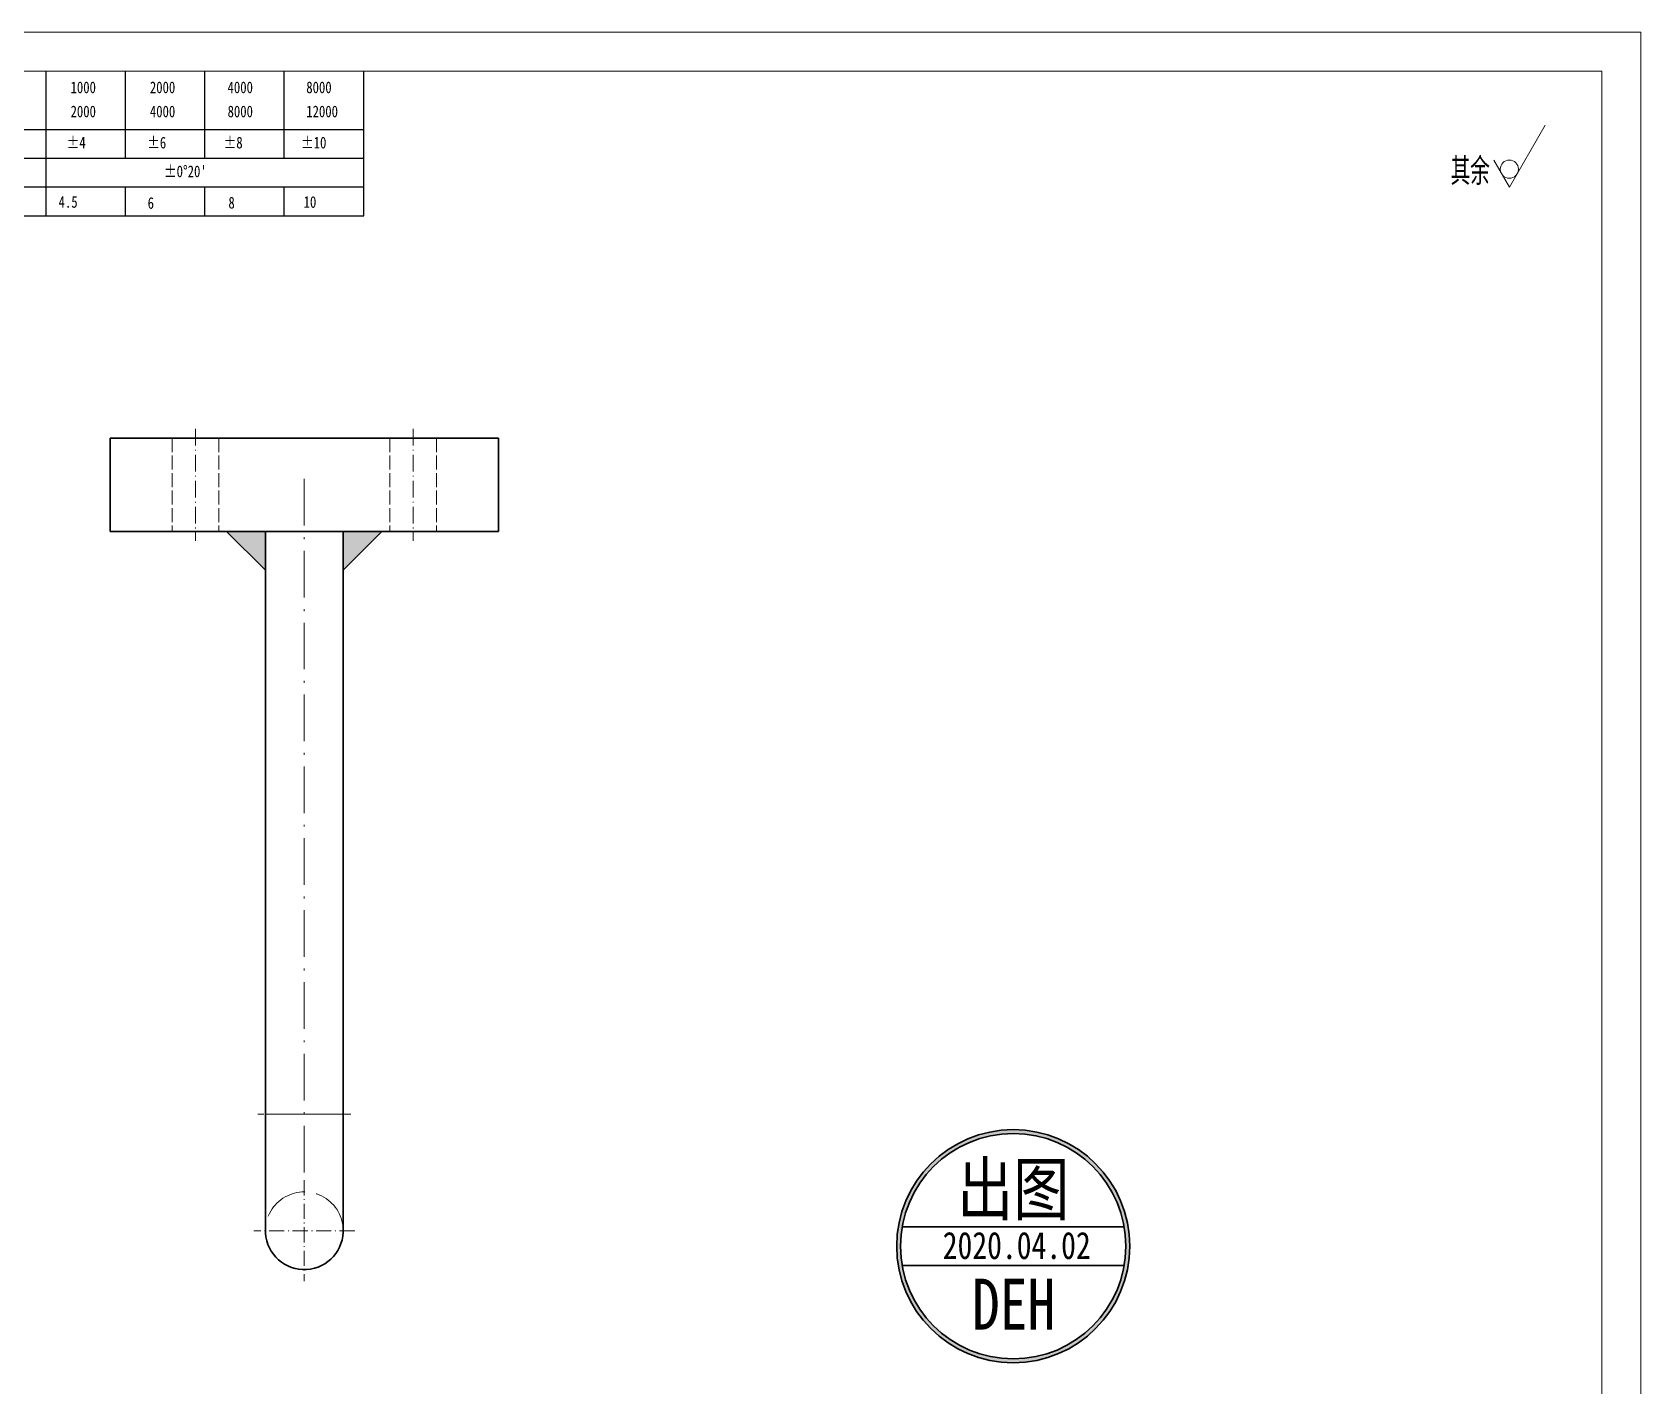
# Model space of a CAD drawing. Header units: millimetres. Extents: x 1333 to 190452, y -42879 to -5704.
# Drawn here: x 174743.3 to 174950.3, y -22713.3 to -22539.1 of the extents above; entities that cross this region are included whole.
import ezdxf
from ezdxf.enums import TextEntityAlignment as Align

# ---------------------------------------------------------------- set-up
doc = ezdxf.new("R2010")
doc.units = ezdxf.units.MM
doc.header["$LTSCALE"] = 0.5
for name, pattern in [('AM_ISO02W050x2', [3.75, 3, -0.75]), ('AM_ISO08W050x2', [9, 6, -0.75, 1.5, -0.75]), ('DASHDOT', [18.5, 12, -3, 0.5, -3]), ('DASHED', [15, 12, -3]), ('DOT2', [0.125, 0, -0.125])]:
    doc.linetypes.add(name, pattern=pattern)
for name, color, linetype, lineweight in [('中心线', 2, 'AM_ISO08W050x2', 18), ('印章专用-出图', 1, 'Continuous', 80), ('图框', 7, 'Continuous', 18), ('标注线', 3, 'Continuous', 18), ('粗实线', 7, 'Continuous', 35), ('虚线', 1, 'AM_ISO02W050x2', 18)]:
    doc.layers.add(name, color=color, linetype=linetype, lineweight=lineweight)
doc.layers.add('图\\M+19E79\\M+195B6\\M+18E9A', color=7, linetype='Continuous')
doc.layers.add('打印-禁用', color=7, linetype='Continuous', lineweight=15, plot=False)
doc.styles.add('国标', font='simfang.ttf', dxfattribs={"width": 0.8})
doc.styles.add('机械长仿宋', font='gbenor.shx', dxfattribs={"height": 1, "bigfont": 'gbcbig.shx'})

# ---------------------------------------------------------------- blocks, each defined once
blk = doc.blocks.new('GZDEH零件A3图框V01版')
at = {"layer": '图\\M+19E79\\M+195B6\\M+18E9A', "color": 9}
for p, q in [((3072.2, -1561.98), (3072.2, -1554.46)), ((3082.42, -1561.98), (3082.42, -1554.46)), ((3092.64, -1561.98), (3092.64, -1554.46)), ((3102.86, -1561.98), (3102.86, -1554.46)), ((3113.09, -1573.08), (3113.09, -1554.46)), ((2996.09, -1561.98), (3113.09, -1561.98)), ((3072.2, -1573.08), (3072.2, -1561.98)), ((3082.42, -1565.68), (3082.42, -1561.98)), ((3092.64, -1565.68), (3092.64, -1561.98)), ((3102.86, -1565.68), (3102.86, -1561.98)), ((2996.09, -1565.68), (3113.09, -1565.68)), ((2996.09, -1569.38), (3113.09, -1569.38)), ((3082.42, -1573.08), (3082.42, -1569.48)), ((3092.64, -1573.08), (3092.64, -1569.38)), ((3102.86, -1573.08), (3102.86, -1569.38)), ((2990.09, -1573.08), (3113.09, -1573.08))]:
    blk.add_line(p, q, dxfattribs=at)
at = {"layer": '图框', "linetype": 'Continuous'}
for p, q in [((3272.49, -1554.46), (2882.49, -1554.46)), ((3272.49, -1832.96), (3272.49, -1554.46))]:
    blk.add_line(p, q, dxfattribs=at)
at = {"layer": '打印-禁用', "linetype": 'Continuous'}
for p, q in [((3277.49, -1549.46), (2857.49, -1549.46)), ((3277.49, -1846.46), (3277.49, -1549.46))]:
    blk.add_line(p, q, dxfattribs=at)
at = {"layer": '图\\M+19E79\\M+195B6\\M+18E9A', "color": 9, "style": '国标', "width": 0.8}
for s, p in [('1000', (3075.36, -1557.31)), ('2000', (3085.57, -1557.31)), ('4000', (3095.57, -1557.31)), ('8000', (3105.7, -1557.31)), ('2000', (3075.36, -1560.41)), ('4000', (3085.57, -1560.41)), ('8000', (3095.57, -1560.41)), ('12000', (3105.7, -1560.41)), ('±4', (3074.85, -1564.42)), ('±6', (3085.22, -1564.42)), ('±8', (3095.06, -1564.42)), ('±10', (3105.02, -1564.42)), ("±0%%D20'", (3087.38, -1568.12)), ('4.5', (3073.82, -1572.05)), ('6', (3085.28, -1572.19)), ('8', (3095.68, -1572.15)), ('10', (3105.36, -1572.06))]:
    blk.add_text(s, height=1.5, dxfattribs=at).set_placement(p)
blk = doc.blocks.new('DEH A3')
at = {"layer": '图框'}
blk.add_blockref('GZDEH零件A3图框V01版', (-2857.49, 1846.46), dxfattribs=at)
blk = doc.blocks.new('FINISHER_NON')
at = {"layer": '标注线'}
for p, q in [((0, 0), (4.62, 8)), ((-2.02, 3.5), (0, 0))]:
    blk.add_line(p, q, dxfattribs=at)
blk.add_circle((0, 2.33), 1.17, dxfattribs=at)
blk = doc.blocks.new('其余不去材料')
at = {"layer": '标注线'}
blk.add_blockref('FINISHER_NON', (0, 0), dxfattribs=at)
at = {"layer": '标注线', "color": 7, "linetype": 'DOT2', "style": '机械长仿宋'}
blk.add_text('其余', height=3.5, dxfattribs=at).set_placement((-7.56, 0.3))
blk = doc.blocks.new('WELDING_5')
at = {"layer": '粗实线'}
blk.add_hatch(color=256, dxfattribs=at).paths.add_polyline_path([(0, 5), (0, 0), (5, 0)])
for q in [(0, 5), (5, 0)]:
    blk.add_line((0, 0), q, dxfattribs=at)
blk.add_lwpolyline([(0, 5), (5, 0)], dxfattribs=at)
blk = doc.blocks.new('出图章')
at = {"layer": '印章专用-出图'}
h = blk.add_hatch(color=256, dxfattribs=at)
h.paths.add_polyline_path([(-15, 0, 1), (15, 0, 1)])
h.paths.add_polyline_path([(14.5, 0, -1), (-14.5, 0, -1)], flags=16)
h.paths.add_polyline_path([(-7.31, -12.35), (7.41, -12.35), (7.41, -2.73), (-7.31, -2.73)], flags=8)
at = {"layer": '印章专用-出图', "lineweight": 35}
for p, q in [((-14.28, 2.5), (14.28, 2.5)), ((-14.28, -2.5), (14.28, -2.5))]:
    blk.add_line(p, q, dxfattribs=at)
for radius in [15, 14.5]:
    blk.add_circle((0, 0), radius, dxfattribs=at)
at = {"layer": '印章专用-出图', "color": 4, "style": '国标', "width": 0.8}
blk.add_text('DEH', height=6.562, dxfattribs=at).set_placement((0.05, -10.74), align=Align.CENTER)
at = {"layer": '印章专用-出图', "color": 3, "style": '国标', "width": 0.8}
blk.add_attdef('出图', text='', height=6.6, dxfattribs=at).set_placement((0, 7.35), align=Align.MIDDLE_CENTER)
at = {"layer": '印章专用-出图', "color": 2, "style": '国标', "width": 0.8}
blk.add_attdef('XXXX.XX.XX', text='', height=3.5, dxfattribs=at).set_placement((0.45, 0.1), align=Align.MIDDLE_CENTER)
blk = doc.blocks.new('YZ-CT')
at = {"layer": '印章专用-出图'}
blk.add_blockref('出图章', (0.63, 0), dxfattribs=at).add_auto_attribs({'出图': '出图', 'XXXX.XX.XX': '2020.04.02'})

msp = doc.modelspace()

# ---------------------------------------------------------------- linework, layer by layer
at = {"color": 7, "lineweight": 35}
for p, q in [((174753.29, -22591.369), (174803.29, -22591.369)), ((174753.29, -22603.369), (174803.29, -22603.369)), ((174773.29, -22678.369), (174773.29, -22603.369)), ((174783.29, -22678.369), (174783.29, -22603.369)), ((174783.29, -22678.369), (174783.29, -22603.369))]:
    msp.add_line(p, q, dxfattribs=at)
at = {"color": 7, "lineweight": 35, "ltscale": 0.3}
for p, q in [((174753.29, -22603.369), (174753.29, -22591.369)), ((174803.29, -22591.369), (174803.29, -22603.369))]:
    msp.add_line(p, q, dxfattribs=at)
at = {"color": 7, "lineweight": 35, "ltscale": 0.25}
msp.add_line((174783.29, -22603.369), (174773.29, -22603.369), dxfattribs=at)
at = {"color": 7, "lineweight": 13, "ltscale": 0.125}
for p, q in [((174778.29, -22678.369), (174773.29, -22678.369)), ((174783.29, -22678.369), (174778.29, -22678.369))]:
    msp.add_line(p, q, dxfattribs=at)
at = {"color": 7, "lineweight": 35, "ltscale": 0.375772}
msp.add_line((174783.29, -22693.4), (174783.29, -22678.369), dxfattribs=at)
at = {"color": 7, "lineweight": 35, "ltscale": 0.375}
msp.add_line((174783.29, -22693.369), (174783.29, -22678.369), dxfattribs=at)
at = {"color": 7, "lineweight": 35}
msp.add_lwpolyline([(174773.299, -22693.67), (174773.29, -22692.903), (174773.29, -22678.369)], dxfattribs=at)
for start, end in [(183.4533, 3.45329), (0.00001, 3.43923)]:
    msp.add_arc((174778.29, -22693.369), 5, start, end, dxfattribs=at)
at = {"layer": '中心线', "linetype": 'DASHDOT', "lineweight": 13, "ltscale": 0.360016}
for p, q in [((174764.29, -22590.169), (174764.29, -22604.57)), ((174792.29, -22590.169), (174792.29, -22604.57))]:
    msp.add_line(p, q, dxfattribs=at)
at = {"layer": '中心线', "linetype": 'DASHDOT', "lineweight": 13}
msp.add_line((174778.29, -22685.869), (174778.29, -22595.869), dxfattribs=at)
at = {"layer": '中心线', "linetype": 'DASHDOT', "lineweight": 13, "ltscale": 0.300067}
msp.add_line((174784.29, -22678.369), (174772.288, -22678.369), dxfattribs=at)
at = {"layer": '中心线', "linetype": 'DASHDOT', "lineweight": 13, "ltscale": 0.325}
for p, q in [((174778.29, -22686.869), (174778.29, -22699.869)), ((174784.79, -22693.369), (174771.79, -22693.369))]:
    msp.add_line(p, q, dxfattribs=at)
at = {"layer": '虚线', "linetype": 'DASHED', "lineweight": 13, "ltscale": 0.3}
for p, q in [((174761.29, -22591.369), (174761.29, -22603.369)), ((174767.29, -22591.369), (174767.29, -22603.369)), ((174789.29, -22591.369), (174789.29, -22603.369)), ((174795.29, -22591.369), (174795.29, -22603.369))]:
    msp.add_line(p, q, dxfattribs=at)
at = {"layer": '虚线', "linetype": 'DASHED', "lineweight": 13}
msp.add_line((174773.29, -22678.369), (174773.29, -22603.369), dxfattribs=at)
at = {"layer": '虚线', "linetype": 'DASHED', "lineweight": 13, "ltscale": 0.125}
for p, q in [((174778.29, -22678.369), (174773.29, -22678.369)), ((174773.29, -22678.369), (174778.29, -22678.369)), ((174773.29, -22678.369), (174778.29, -22678.369)), ((174783.29, -22678.369), (174778.29, -22678.369)), ((174778.29, -22678.369), (174783.29, -22678.369)), ((174778.29, -22678.369), (174783.29, -22678.369))]:
    msp.add_line(p, q, dxfattribs=at)
at = {"layer": '虚线', "linetype": 'DASHED', "lineweight": 13, "ltscale": 0.375}
msp.add_line((174773.29, -22693.369), (174773.29, -22678.369), dxfattribs=at)
at = {"layer": '虚线', "linetype": 'DASHED', "lineweight": 13, "ltscale": 0.001033}
msp.add_line((174783.281, -22693.069), (174783.278, -22693.028), dxfattribs=at)
at = {"layer": '虚线', "linetype": 'DASHED', "lineweight": 13}
for centre, radius, start, end in [((174778.29, -22693.369), 5, 3.45329, 183.4533), ((174778.29, -22693.369), 5, 176.08696, 180.00001), ((174778.325, -22693.369), 4.965, 359.64293, 3.47594), ((174778.29, -22693.369), 5, 0.00001, 3.45329), ((174778.29, -22693.369), 5, 180.00001, 183.91304), ((174778.29, -22693.369), 5, 180.00001, 183.45328), ((174778.29, -22693.369), 5, 356.08696, 0.00001)]:
    msp.add_arc(centre, radius, start, end, dxfattribs=at)

# ---------------------------------------------------------------- block references
at = {"layer": '印章专用-出图'}
msp.add_blockref('YZ-CT', (174868.918, -22695.362), dxfattribs=at)
at = {"layer": '图框'}
msp.add_blockref('DEH A3', (174530.335, -22836.123), dxfattribs=at)
at = {"layer": '标注线'}
msp.add_blockref('其余不去材料', (174933.416, -22559.087), dxfattribs=at)
for p, rotation in [((174773.29, -22603.369), 180), ((174783.29, -22603.369), 270)]:
    msp.add_blockref('WELDING_5', p, dxfattribs=dict(at, rotation=rotation))

doc.saveas('drawing.dxf')
